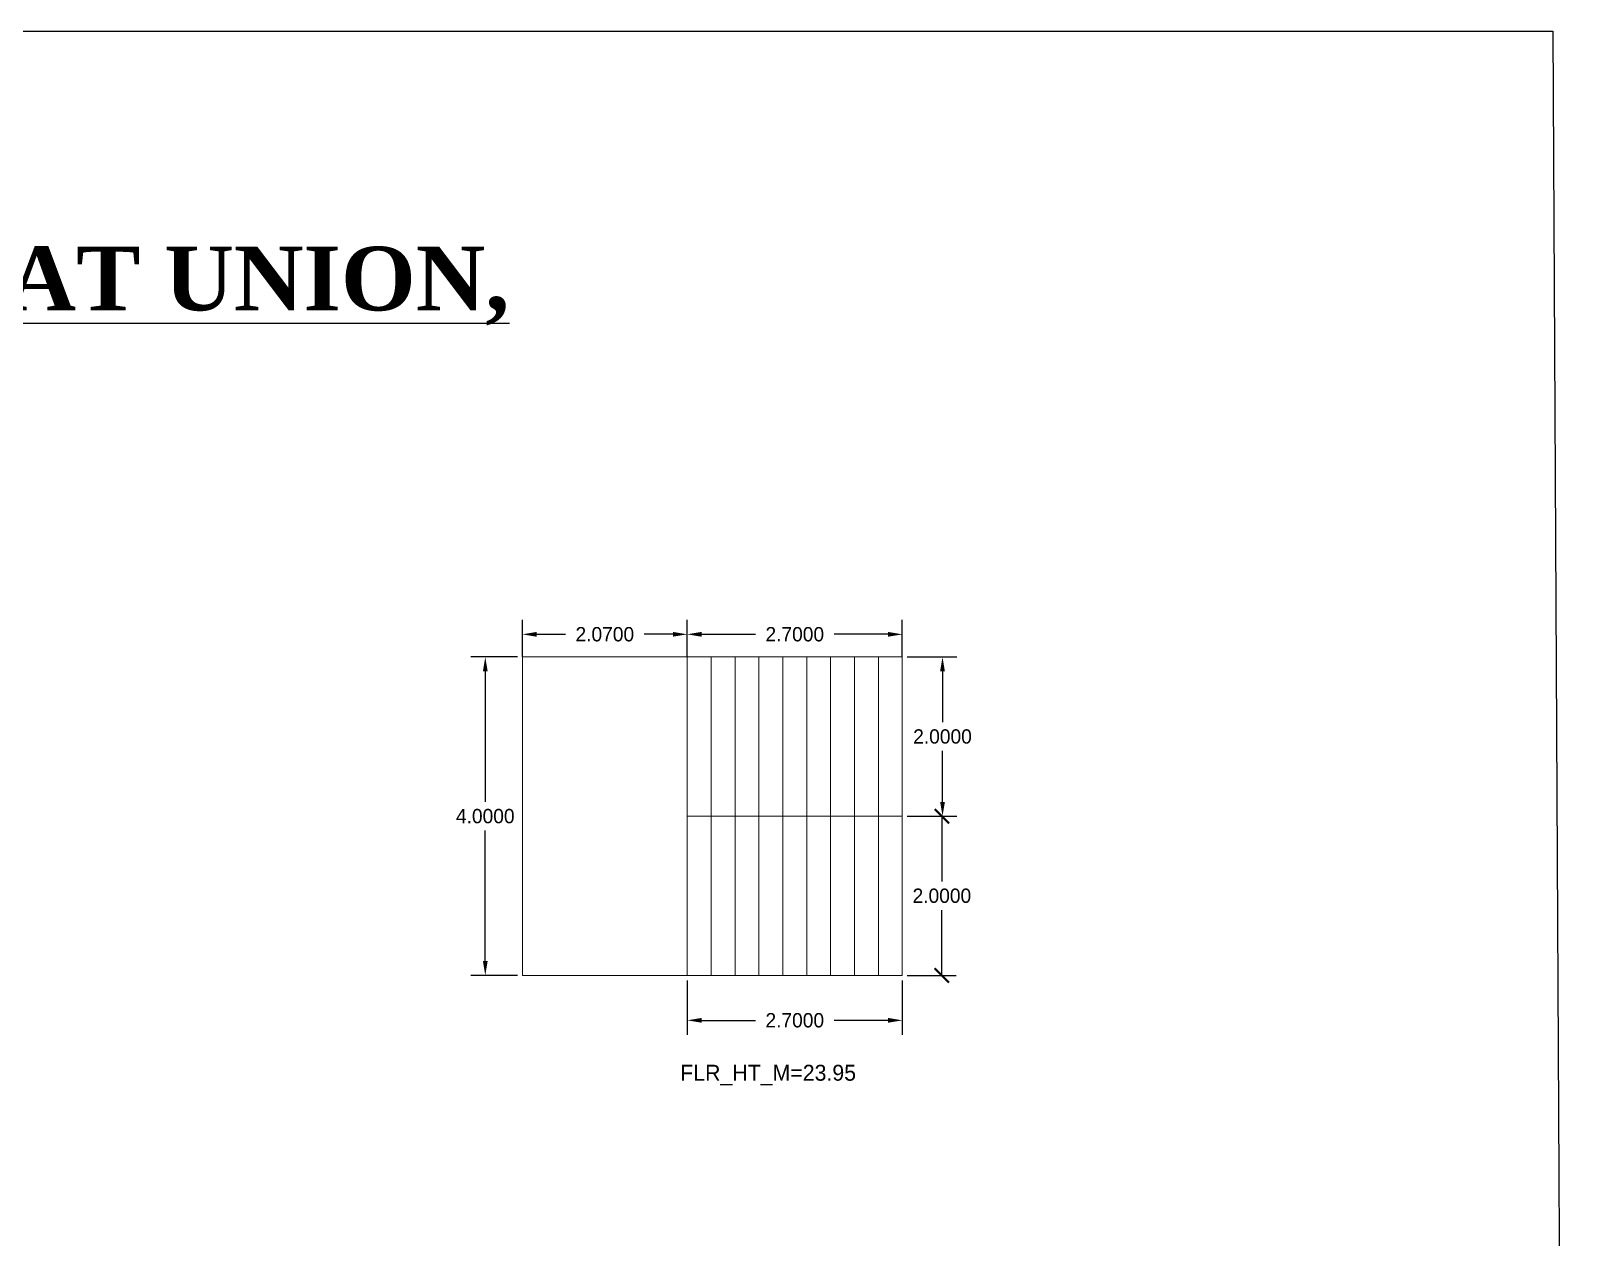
# Model space of a CAD drawing. Header units: metres. Extents: x 1422408 to 2565053, y 3723 to 80428.
# Drawn here: x 2267870.62 to 2267890.19, y 4124.22 to 4139.37 of the extents above; entities that cross this region are included whole.
import ezdxf

# ---------------------------------------------------------------- set-up
doc = ezdxf.new("R2010")
doc.units = ezdxf.units.M
doc.header["$LTSCALE"] = 3.5
doc.header["$MEASUREMENT"] = 0
doc.layers.get('0').update_dxf_attribs({"linetype": 'CONTINUOUS'})
doc.layers.get('DEFPOINTS').update_dxf_attribs({"linetype": 'CONTINUOUS'})
for name, color, linetype, lineweight in [('BLK_6_FLR_0_FIRESTAIR_1', 1, 'CONTINUOUS', 0), ('BLK_6_FLR_0_FIRESTAIR_1_FLIGHT_1', 7, 'CONTINUOUS', 0), ('BLK_6_FLR_0_FIRESTAIR_1_FLIGHT_2', 7, 'CONTINUOUS', 0), ('BLK_6_FLR_0_FIRESTAIR_1_LANDING_1', 7, 'CONTINUOUS', 0)]:
    doc.layers.add(name, color=color, linetype=linetype, lineweight=lineweight)
doc.styles.add('ANAND', font='times.ttf')
doc.styles.add('thin2', font='arial.ttf', dxfattribs={"height": 0.3})
doc.dimstyles.get("Standard").update_dxf_attribs({"dimtxt": 0.18, "dimasz": 0.18, "dimexe": 0.18, "dimexo": 0.0625, "dimgap": 0.09, "dimtad": 0, "dimtih": 1, "dimtoh": 1, "dimdec": 4, "dimzin": 0, "dimdsep": 46, "dimtxsty": 'Standard', "dimcen": 0.09, "dimadec": 0, "dimazin": 0, "dimtfac": 1, "dimtdec": 4, "dimtofl": 0, "dimtmove": 0, "dimatfit": 3, "dimfxl": 0, "dimtolj": 1, "dimtzin": 0, "dimarcsym": 0})
doc.dimstyles.new('STANDARD$0', dxfattribs={"dimtxt": 0.25, "dimasz": 0.1, "dimexe": 2, "dimexo": 2, "dimgap": 0, "dimtad": 0, "dimzin": 0, "dimdsep": 46, "dimtxsty": 'ANAND', "dimcen": 0.0625, "dimdle": 2.5, "dimse1": 1, "dimse2": 1, "dimclrd": 2, "dimclre": 9, "dimadec": 0, "dimazin": 0, "dimtfac": 1, "dimtix": 1, "dimtofl": 0, "dimtmove": 2, "dimatfit": 3, "dimldrblk": 'OBLIQUE', "dimfxl": 0, "dimtolj": 1, "dimtzin": 0, "dimarcsym": 0})

# ---------------------------------------------------------------- blocks, each defined once
blk = doc.blocks.new('*D634')
at = {"layer": 'BLK_6_FLR_0_FIRESTAIR_1_FLIGHT_1', "color": 0, "linetype": 'Continuous', "lineweight": -2}
for p, q in [((2267881.615, 4131.512), (2267882.238, 4131.512)), ((2267882.058, 4131.332), (2267882.058, 4130.692)), ((2267882.058, 4129.692), (2267882.058, 4130.332)), ((2267881.615, 4129.512), (2267882.238, 4129.512))]:
    blk.add_line(p, q, dxfattribs=at)
at = {"layer": 'BLK_6_FLR_0_FIRESTAIR_1_FLIGHT_1', "color": 0, "linetype": 'Continuous'}
for points in [[(2267882.028, 4131.332), (2267882.088, 4131.332), (2267882.058, 4131.512)], [(2267882.028, 4129.692), (2267882.088, 4129.692), (2267882.058, 4129.512)]]:
    blk.add_solid(points, dxfattribs=at)
at = {"layer": 'DEFPOINTS', "color": 0, "linetype": 'Continuous'}
for p in [(2267881.553, 4131.512), (2267882.058, 4131.512), (2267881.553, 4129.512)]:
    blk.add_point(p, dxfattribs=at)
at = {"layer": 'BLK_6_FLR_0_FIRESTAIR_1_FLIGHT_1', "color": 0, "linetype": 'Continuous', "insert": (2267882.058, 4130.512), "char_height": 0.18, "attachment_point": 5}
blk.add_mtext('\\A1;2.0000', dxfattribs=at)
blk = doc.blocks.new('*D635')
at = {"layer": 'BLK_6_FLR_0_FIRESTAIR_1_FLIGHT_1', "color": 0, "linetype": 'Continuous', "lineweight": -2}
for p, q in [((2267878.853, 4131.512), (2267878.853, 4131.976)), ((2267881.553, 4131.512), (2267881.553, 4131.976)), ((2267879.033, 4131.796), (2267879.708, 4131.796)), ((2267881.373, 4131.796), (2267880.698, 4131.796))]:
    blk.add_line(p, q, dxfattribs=at)
at = {"layer": 'BLK_6_FLR_0_FIRESTAIR_1_FLIGHT_1', "color": 0, "linetype": 'Continuous'}
for points in [[(2267879.033, 4131.826), (2267879.033, 4131.766), (2267878.853, 4131.796)], [(2267881.373, 4131.826), (2267881.373, 4131.766), (2267881.553, 4131.796)]]:
    blk.add_solid(points, dxfattribs=at)
at = {"layer": 'DEFPOINTS', "color": 0, "linetype": 'Continuous'}
for p in [(2267881.553, 4131.796), (2267878.853, 4131.45), (2267881.553, 4131.45)]:
    blk.add_point(p, dxfattribs=at)
at = {"layer": 'BLK_6_FLR_0_FIRESTAIR_1_FLIGHT_1', "color": 0, "linetype": 'Continuous', "insert": (2267880.203, 4131.796), "char_height": 0.18, "attachment_point": 5}
blk.add_mtext('\\A1;2.7000', dxfattribs=at)
blk = doc.blocks.new('*D636')
at = {"layer": 'BLK_6_FLR_0_FIRESTAIR_1_LANDING_1', "color": 0, "lineweight": -2}
for p, q in [((2267876.783, 4131.512), (2267876.783, 4131.976)), ((2267878.853, 4131.512), (2267878.853, 4131.976)), ((2267876.963, 4131.796), (2267877.323, 4131.796)), ((2267878.673, 4131.796), (2267878.313, 4131.796))]:
    blk.add_line(p, q, dxfattribs=at)
at = {"layer": 'BLK_6_FLR_0_FIRESTAIR_1_LANDING_1', "color": 0}
for points in [[(2267876.963, 4131.826), (2267876.963, 4131.766), (2267876.783, 4131.796)], [(2267878.673, 4131.826), (2267878.673, 4131.766), (2267878.853, 4131.796)]]:
    blk.add_solid(points, dxfattribs=at)
at = {"layer": 'DEFPOINTS', "color": 0}
for p in [(2267878.853, 4131.796), (2267876.783, 4131.45), (2267878.853, 4131.45)]:
    blk.add_point(p, dxfattribs=at)
at = {"layer": 'BLK_6_FLR_0_FIRESTAIR_1_LANDING_1', "color": 0, "insert": (2267877.818, 4131.796), "char_height": 0.18, "attachment_point": 5}
blk.add_mtext('\\A1;2.0700', dxfattribs=at)
blk = doc.blocks.new('*D637')
at = {"layer": 'BLK_6_FLR_0_FIRESTAIR_1_LANDING_1', "color": 0, "lineweight": -2}
for p, q in [((2267876.72, 4131.512), (2267876.137, 4131.512)), ((2267876.317, 4131.332), (2267876.317, 4129.692)), ((2267876.317, 4127.692), (2267876.317, 4129.332)), ((2267876.72, 4127.512), (2267876.137, 4127.512))]:
    blk.add_line(p, q, dxfattribs=at)
at = {"layer": 'BLK_6_FLR_0_FIRESTAIR_1_LANDING_1', "color": 0}
for points in [[(2267876.287, 4131.332), (2267876.347, 4131.332), (2267876.317, 4131.512)], [(2267876.287, 4127.692), (2267876.347, 4127.692), (2267876.317, 4127.512)]]:
    blk.add_solid(points, dxfattribs=at)
at = {"layer": 'DEFPOINTS', "color": 0}
for p in [(2267876.783, 4131.512), (2267876.317, 4127.512), (2267876.783, 4127.512)]:
    blk.add_point(p, dxfattribs=at)
at = {"layer": 'BLK_6_FLR_0_FIRESTAIR_1_LANDING_1', "color": 0, "insert": (2267876.317, 4129.512), "char_height": 0.18, "attachment_point": 5}
blk.add_mtext('\\A1;4.0000', dxfattribs=at)
blk = doc.blocks.new('*D638')
at = {"layer": 'BLK_6_FLR_0_FIRESTAIR_1_FLIGHT_2', "color": 0, "linetype": 'Continuous', "lineweight": -2}
for p, q in [((2267878.853, 4127.45), (2267878.853, 4126.768)), ((2267881.553, 4127.45), (2267881.553, 4126.768)), ((2267879.033, 4126.948), (2267879.708, 4126.948)), ((2267881.373, 4126.948), (2267880.698, 4126.948))]:
    blk.add_line(p, q, dxfattribs=at)
at = {"layer": 'BLK_6_FLR_0_FIRESTAIR_1_FLIGHT_2', "color": 0, "linetype": 'Continuous'}
for points in [[(2267879.033, 4126.978), (2267879.033, 4126.918), (2267878.853, 4126.948)], [(2267881.373, 4126.978), (2267881.373, 4126.918), (2267881.553, 4126.948)]]:
    blk.add_solid(points, dxfattribs=at)
at = {"layer": 'DEFPOINTS', "color": 0, "linetype": 'Continuous'}
for p in [(2267878.853, 4127.512), (2267881.553, 4127.512), (2267881.553, 4126.948)]:
    blk.add_point(p, dxfattribs=at)
at = {"layer": 'BLK_6_FLR_0_FIRESTAIR_1_FLIGHT_2', "color": 0, "linetype": 'Continuous', "insert": (2267880.203, 4126.948), "char_height": 0.18, "attachment_point": 5}
blk.add_mtext('\\A1;2.7000', dxfattribs=at)
blk = doc.blocks.new('_ArchTick')
at = {"color": 0, "linetype": 'ByBlock', "const_width": 0.15}
blk.add_lwpolyline([(-0.5, -0.5), (0.5, 0.5)], dxfattribs=at)
blk = doc.blocks.new('*D639')
at = {"layer": 'BLK_6_FLR_0_FIRESTAIR_1_FLIGHT_2', "color": 0, "linetype": 'Continuous', "lineweight": -2}
for p, q in [((2267881.615, 4129.512), (2267882.23, 4129.512)), ((2267882.05, 4129.512), (2267882.05, 4128.692)), ((2267882.05, 4127.512), (2267882.05, 4128.332)), ((2267881.615, 4127.512), (2267882.23, 4127.512))]:
    blk.add_line(p, q, dxfattribs=at)
at = {"layer": 'DEFPOINTS', "color": 0, "linetype": 'Continuous'}
for p in [(2267881.553, 4129.512), (2267881.553, 4127.512), (2267882.05, 4127.512)]:
    blk.add_point(p, dxfattribs=at)
at = {"layer": 'BLK_6_FLR_0_FIRESTAIR_1_FLIGHT_2', "color": 0, "linetype": 'Continuous', "lineweight": -2, "xscale": 0.18, "yscale": 0.18, "zscale": 0.18}
for p, rotation in [((2267882.05, 4129.512), 90), ((2267882.05, 4127.512), 270)]:
    blk.add_blockref('_ArchTick', p, dxfattribs=dict(at, rotation=rotation))
at = {"layer": 'BLK_6_FLR_0_FIRESTAIR_1_FLIGHT_2', "color": 0, "linetype": 'Continuous', "insert": (2267882.05, 4128.512), "char_height": 0.18, "attachment_point": 5}
blk.add_mtext('\\A1;2.0000', dxfattribs=at)

msp = doc.modelspace()

# ---------------------------------------------------------------- linework, layer by layer
at = {"color": 1, "ltscale": 0.05}
msp.add_lwpolyline([(2267776.00774, 4139.37097), (2267889.72091, 4139.37097), (2267890.18577, 4050.73093), (2267776.4726, 4050.73093)], close=True, dxfattribs=at)
at = {"lineweight": 13}
msp.add_lwpolyline([(2267878.85282, 4129.5125), (2267881.55282, 4129.5125)], dxfattribs=at)
at = {"layer": 'BLK_6_FLR_0_FIRESTAIR_1_FLIGHT_1', "color": 7}
for p, q in [((2267879.15282, 4129.5125), (2267879.15282, 4131.5125)), ((2267879.45282, 4129.5125), (2267879.45282, 4131.5125)), ((2267879.75282, 4129.5125), (2267879.75282, 4131.5125)), ((2267880.05282, 4129.5125), (2267880.05282, 4131.5125)), ((2267880.35282, 4129.5125), (2267880.35282, 4131.5125)), ((2267880.65282, 4129.5125), (2267880.65282, 4131.5125)), ((2267880.95282, 4129.5125), (2267880.95282, 4131.5125)), ((2267881.25282, 4129.5125), (2267881.25282, 4131.5125))]:
    msp.add_line(p, q, dxfattribs=at)
msp.add_lwpolyline([(2267878.85282, 4131.5125), (2267881.55282, 4131.5125), (2267881.55282, 4129.5125), (2267878.85282, 4129.5125)], close=True, dxfattribs=at)
at = {"layer": 'BLK_6_FLR_0_FIRESTAIR_1_FLIGHT_2', "color": 7}
for p, q in [((2267879.15282, 4127.5125), (2267879.15282, 4129.5125)), ((2267879.45282, 4127.5125), (2267879.45282, 4129.5125)), ((2267879.75282, 4127.5125), (2267879.75282, 4129.5125)), ((2267880.05282, 4127.5125), (2267880.05282, 4129.5125)), ((2267880.35282, 4127.5125), (2267880.35282, 4129.5125)), ((2267880.65282, 4127.5125), (2267880.65282, 4129.5125)), ((2267880.95282, 4127.5125), (2267880.95282, 4129.5125)), ((2267881.25282, 4127.5125), (2267881.25282, 4129.5125))]:
    msp.add_line(p, q, dxfattribs=at)
msp.add_lwpolyline([(2267878.85282, 4129.5125), (2267881.55282, 4129.5125), (2267881.55282, 4127.5125), (2267878.85282, 4127.5125)], close=True, dxfattribs=at)
at = {"layer": 'BLK_6_FLR_0_FIRESTAIR_1_FLIGHT_2', "lineweight": 13}
msp.add_lwpolyline([(2267878.85282, 4127.5125), (2267881.55282, 4127.5125)], dxfattribs=at)
at = {"layer": 'BLK_6_FLR_0_FIRESTAIR_1_LANDING_1', "color": 7}
msp.add_lwpolyline([(2267876.78282, 4131.5125), (2267878.85282, 4131.5125), (2267878.85282, 4127.5125), (2267876.78282, 4127.5125)], close=True, dxfattribs=at)

# ---------------------------------------------------------------- texts
at = {"insert": (2267719.28349, 4137.99866), "char_height": 0.80023424, "attachment_point": 1, "style": 'thin2'}
msp.add_mtext_dynamic_manual_height_columns('\\A1;{\\fTimes New Roman|b1|i0|c0|p18;\\W9.98225;\\L                          \\W1;PLAN SHOWING THE PROPOSED CONSTRUCTION OF INDUSRIAL BUILDING  IN S.NO.77/1A,77/1B,77/1C,77/1D,77/2A1,\\P\\W9.64769;                       \\W1;77/2A2,80/2A,80/3A,81/1A,81/1B,82/4A,84/1B,89/6,89/7,AT KUSAVAPATTI VILLAGE,VIRATHANUR PANCHAYAT,THIRUPPARANKUNDRAM PANCHAYAT UNION,\\P\\W9.84015;                                 \\W1;MADURAI SOUTH TALUK,MADURAI  DISTRICT.}', width=219.7553608, gutter_width=2.5, heights=[473.14022], dxfattribs=at)
at = {"layer": 'BLK_6_FLR_0_FIRESTAIR_1', "insert": (2267879.86861, 4126.38986), "char_height": 0.2, "width": 2.4, "attachment_point": 2}
msp.add_mtext('FLR_HT_M=23.95', dxfattribs=at)

# ---------------------------------------------------------------- dimensions: what is measured, and where the dimension line sits
at = {"layer": 'BLK_6_FLR_0_FIRESTAIR_1_FLIGHT_1', "color": 1, "linetype": 'Continuous'}
dim = msp.add_linear_dim(base=(2267881.55282, 4131.79642), p1=(2267878.85282, 4131.45), p2=(2267881.55282, 4131.45), dimstyle='Standard', dxfattribs=at)
dim.commit()
dim.dimension.update_dxf_attribs({"geometry": '*D635', "text_midpoint": (2267880.20282, 4131.79642)})
at = {"layer": 'BLK_6_FLR_0_FIRESTAIR_1_FLIGHT_1', "color": 2, "linetype": 'Continuous'}
dim = msp.add_linear_dim(base=(2267882.05811, 4131.5125), p1=(2267881.55282, 4129.5125), p2=(2267881.55282, 4131.5125), angle=90, dimstyle='Standard', dxfattribs=at)
dim.commit()
dim.dimension.update_dxf_attribs({"geometry": '*D634', "text_midpoint": (2267882.05811, 4130.5125)})
at = {"layer": 'BLK_6_FLR_0_FIRESTAIR_1_FLIGHT_2', "color": 2, "linetype": 'Continuous'}
dim = msp.add_aligned_dim(p1=(2267881.55282, 4129.5125), p2=(2267881.55282, 4127.5125), distance=0.49724, dimstyle='STANDARD$0', override={"dimtxt": 0.18, "dimasz": 0.18, "dimexe": 0.18, "dimexo": 0.0625, "dimgap": 0.09, "dimtad": 1, "dimtih": 1, "dimtoh": 1, "dimdec": 4, "dimtxsty": 'Standard', "dimblk": 'ArchTick', "dimcen": 0.09, "dimdle": 0, "dimse1": 0, "dimse2": 0, "dimclrd": 0, "dimclre": 0, "dimtdec": 4, "dimtix": 0, "dimtmove": 0, "dimldrblk": 'ArchTick'}, dxfattribs=at)
dim.commit()
dim.dimension.update_dxf_attribs({"geometry": '*D639', "text_midpoint": (2267882.05006, 4128.5125)})
at = {"layer": 'BLK_6_FLR_0_FIRESTAIR_1_FLIGHT_2', "color": 1, "linetype": 'Continuous'}
dim = msp.add_linear_dim(base=(2267881.55282, 4126.94823), p1=(2267878.85282, 4127.5125), p2=(2267881.55282, 4127.5125), dimstyle='Standard', dxfattribs=at)
dim.commit()
dim.dimension.update_dxf_attribs({"geometry": '*D638', "text_midpoint": (2267880.20282, 4126.94823)})
at = {"layer": 'BLK_6_FLR_0_FIRESTAIR_1_LANDING_1', "color": 2}
dim = msp.add_linear_dim(base=(2267878.85282, 4131.79642), p1=(2267876.78282, 4131.45), p2=(2267878.85282, 4131.45), dimstyle='Standard', override={"dimtmove": 1, "dimfxl": 5}, dxfattribs=at)
dim.commit()
dim.dimension.update_dxf_attribs({"geometry": '*D636', "text_midpoint": (2267877.81782, 4131.79642)})
at = {"layer": 'BLK_6_FLR_0_FIRESTAIR_1_LANDING_1', "color": 1}
dim = msp.add_linear_dim(base=(2267876.31694, 4127.5125), p1=(2267876.78282, 4131.5125), p2=(2267876.78282, 4127.5125), angle=90, dimstyle='Standard', override={"dimtmove": 1, "dimfxl": 5}, dxfattribs=at)
dim.commit()
dim.dimension.update_dxf_attribs({"geometry": '*D637', "text_midpoint": (2267876.31694, 4129.5125)})

doc.saveas('drawing.dxf')
